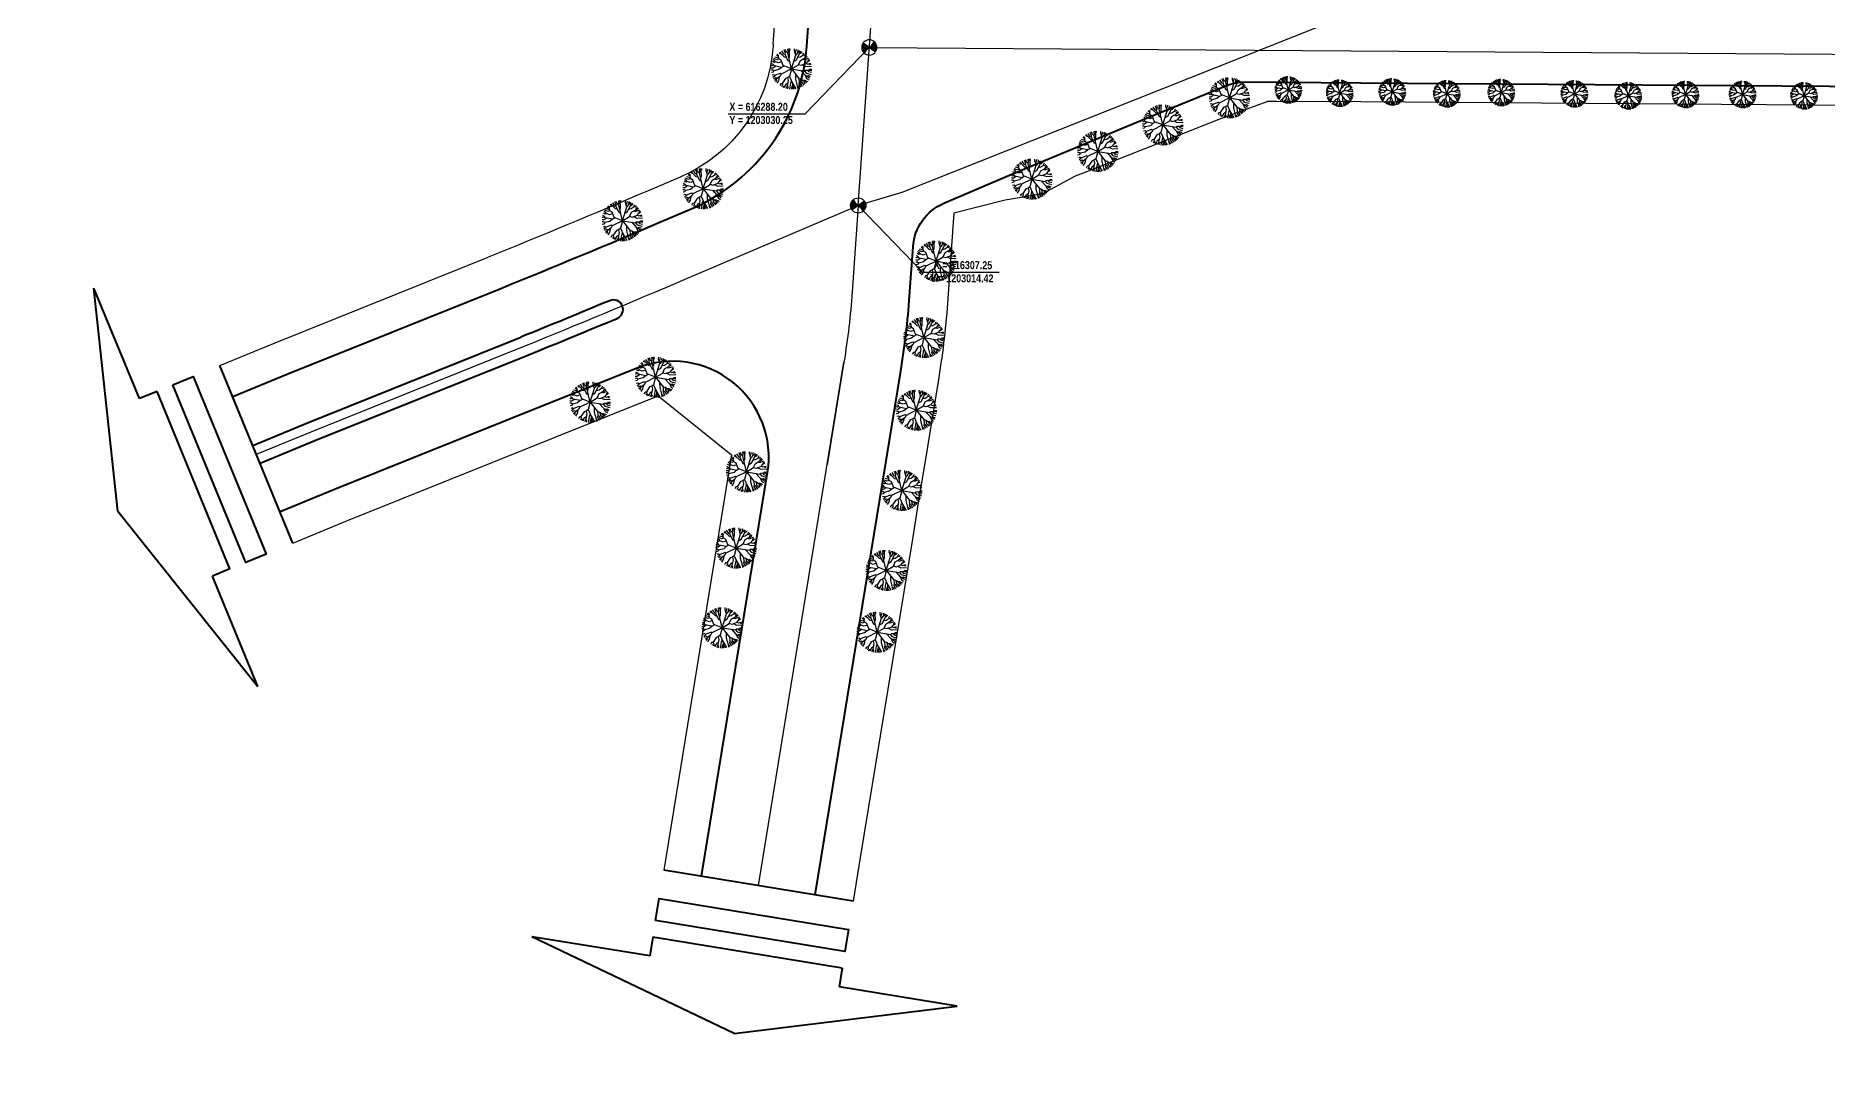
# Model space of a CAD drawing. Header units: millimetres. Extents: x -840588 to 786814, y -467537 to 194195.
# Drawn here: x -291281 to -11389, y -467537 to -306158 of the extents above; entities that cross this region are included whole.
import ezdxf
from ezdxf.enums import TextEntityAlignment as Align

# ---------------------------------------------------------------- set-up
doc = ezdxf.new("R2010")
doc.units = ezdxf.units.MM
doc.header["$LTSCALE"] = 100
doc.header["$MEASUREMENT"] = 0
for name, color, linetype in [('1gt tim duong', 10, 'Continuous'), ('caycay', 96, 'Continuous'), ('GHICHU', 156, 'Continuous'), ('gthong-viahe', 5, 'Continuous')]:
    doc.layers.add(name, color=color, linetype=linetype)
doc.layers.add('gthong-duong', color=7, linetype='Continuous', lineweight=40)
doc.styles.add('BR.VNI-Helve', font='', dxfattribs={"width": 0.8})
doc.styles.get('BR.VNI-Helve').set_extended_font_data('VNI-Helve', bold=True)

# ---------------------------------------------------------------- blocks, each defined once
blk = doc.blocks.new('mt')
at = {"layer": 'gthong-duong'}
for p, q in [((9.37, 0), (5.44, 13.47)), ((5.44, 6), (5.44, 13.47)), ((0, -6), (0, 6)), ((4.25, 6), (5.44, 6)), ((4.25, -6), (4.25, 6)), ((9.37, 0), (5.44, -13.47)), ((4.25, -6), (5.44, -6)), ((5.44, -13.47), (5.44, -6))]:
    blk.add_line(p, q, dxfattribs=at)
blk.add_lwpolyline([(3.19, 6), (1.8, 6), (1.8, -6), (3.19, -6)], close=True, dxfattribs=at)
blk = doc.blocks.new('td1')
h = blk.add_hatch(color=256)
h.dxf.hatch_style = 1
h.paths.add_polyline_path([(0, 1.19), (0, 0), (1.19, 0, 0.414214)])
h.paths.add_polyline_path([(0, 0), (-1.19, 0, 0.414214), (0, -1.19)])
blk.add_line((0, 1.19), (0, -1.19))
blk.add_circle((0, 0), 1.19)
blk = doc.blocks.new('A$C537F0C63')
at = {"layer": 'caycay'}
for p, q in [((3, 10.72), (2.57, 11.14)), ((3.27, 10.73), (2.96, 11.4)), ((3.57, 11.08), (3.27, 11.58)), ((3.81, 11.1), (3.57, 11.08)), ((3.91, 11.37), (3.79, 11.82)), ((3.81, 11.1), (3.91, 11.37)), ((4.24, 10.5), (3.81, 11.1)), ((4.71, 10.8), (4.27, 11.99)), ((4.58, 10.28), (4.71, 10.8)), ((4.7, 10.83), (4.91, 11.59)), ((4.91, 11.59), (4.85, 12.15)), ((6.13, 6.14), (6.97, 10.92)), ((6.16, 11.94), (6.2, 12.28)), ((6.35, 11.71), (6.16, 11.94)), ((6.35, 11.71), (6.61, 11.94)), ((6.45, 9.84), (6.35, 11.71)), ((6.61, 11.94), (6.62, 12.26)), ((6.83, 11.3), (6.89, 12.23)), ((6.97, 10.92), (6.83, 11.3)), ((6.97, 10.92), (7.44, 11.43)), ((7.44, 11.43), (7.65, 12.09)), ((7.68, 10.91), (8.02, 11.98)), ((7.77, 10.56), (7.68, 10.91)), ((7.97, 9.8), (8.93, 10.87)), ((8.11, 10.7), (8.71, 11.71)), ((8.93, 10.87), (9.27, 11.41)), ((8.93, 10.87), (9.17, 10.86)), ((9.17, 10.86), (9.54, 11.24)), ((0.57, 5.77), (0, 5.73)), ((1.76, 6.68), (0.01, 6.66)), ((0.78, 5.51), (0.04, 5.32)), ((0.45, 7.19), (0.09, 7.24)), ((1.12, 7.32), (0.15, 7.55)), ((1.28, 8.04), (0.44, 8.47)), ((0.71, 7.42), (0.45, 7.19)), ((0.8, 5.49), (0.57, 5.77)), ((0.92, 8.53), (0.59, 8.8)), ((2.01, 8.72), (0.76, 9.13)), ((1.86, 5.53), (0.8, 5.49)), ((0.94, 8.22), (0.92, 8.53)), ((1.3, 5.51), (1.06, 5.06)), ((1.92, 9.23), (1.09, 9.65)), ((1.54, 7.55), (1.12, 7.32)), ((1.52, 7.56), (1.28, 8.04)), ((1.77, 9.62), (1.34, 9.99)), ((3.1, 7.07), (1.52, 7.56)), ((2.01, 10.06), (1.67, 10.36)), ((2.7, 7.19), (1.76, 6.68)), ((1.88, 9.24), (1.77, 9.62)), ((2.18, 5.25), (1.86, 5.53)), ((3.27, 8.53), (1.88, 9.24)), ((2.31, 10.18), (2.01, 10.06)), ((2.54, 8.91), (2.01, 8.72)), ((2.27, 10.55), (2.04, 10.72)), ((3.34, 5.51), (2.11, 4)), ((6.13, 6.14), (2.18, 5.25)), ((2.3, 10.19), (2.27, 10.55)), ((3.22, 9.66), (2.3, 10.19)), ((3.27, 10.73), (3, 10.72)), ((3.88, 7.35), (3.1, 7.07)), ((3.99, 9.54), (3.22, 9.66)), ((4.5, 8.71), (3.27, 10.73)), ((3.91, 7.3), (3.27, 8.53)), ((6.13, 6.14), (3.91, 7.3)), ((6.13, 6.14), (4.04, 3.18)), ((4.59, 10.24), (4.24, 10.5)), ((5.32, 8.31), (4.5, 8.71)), ((6.13, 6.14), (4.58, 10.28)), ((6.13, 6.14), (8.58, 7.28)), ((6.13, 6.14), (9.31, 4.77)), ((6.13, 6.14), (6.84, 3.9)), ((6.72, 9.49), (6.45, 9.84)), ((6.53, 8.41), (6.95, 8.57)), ((6.95, 8.57), (7.77, 10.56)), ((7.39, 9.65), (7.97, 9.8)), ((7.77, 10.56), (8.11, 10.7)), ((8.28, 7.14), (9.09, 6.75)), ((8.58, 7.28), (9.09, 8.92)), ((8.94, 8.45), (9.94, 8.18)), ((9.08, 6.76), (9.9, 6.15)), ((9.09, 8.92), (9.75, 9.38)), ((9.09, 6.75), (11.19, 7.34)), ((9.73, 10.45), (10.14, 10.79)), ((9.79, 10.1), (9.73, 10.45)), ((9.75, 9.38), (9.79, 10.1)), ((9.75, 9.38), (10.35, 9.18)), ((9.76, 9.62), (10.89, 10.02)), ((9.79, 10.1), (10.36, 10.59)), ((9.9, 6.15), (11.46, 5.87)), ((9.94, 8.18), (10.81, 8.56)), ((10.35, 9.18), (11.2, 9.59)), ((10.77, 7.22), (11.65, 6.71)), ((10.79, 8.55), (11.21, 8.41)), ((10.81, 8.56), (11.05, 8.99)), ((11.05, 8.99), (11.44, 9.21)), ((11.19, 7.34), (11.54, 7.84)), ((11.21, 8.41), (11.7, 8.71)), ((11.33, 7.54), (11.9, 7.41)), ((11.46, 5.87), (11.83, 6.16)), ((11.46, 5.87), (11.73, 5.47)), ((11.54, 7.84), (11.96, 8.05)), ((11.65, 6.71), (12.23, 6.76)), ((11.73, 5.47), (12.22, 5.39)), ((11.83, 6.16), (12.27, 6.15)), ((11.9, 7.41), (12.11, 7.5)), ((1.06, 5.06), (0.14, 4.78)), ((1.72, 4.63), (0.31, 4.18)), ((1.23, 3.88), (0.57, 3.54)), ((1.6, 3.79), (0.8, 3.09)), ((1.7, 3.02), (1.11, 2.6)), ((1.62, 3.79), (1.23, 3.88)), ((2.36, 2.53), (1.49, 2.11)), ((2.11, 4), (1.62, 3.79)), ((2.09, 3.99), (1.7, 3.02)), ((2.15, 5.28), (1.72, 4.63)), ((2.5, 2.27), (1.82, 1.76)), ((2.56, 1.71), (2.25, 1.38)), ((2.95, 2.62), (2.36, 2.53)), ((3.43, 2.99), (2.5, 2.27)), ((2.5, 2.27), (2.56, 1.71)), ((3.34, 2.09), (2.64, 1.09)), ((3.66, 1.72), (3.15, 0.77)), ((3.37, 2.94), (3.34, 2.09)), ((4.04, 3.18), (3.43, 2.99)), ((4.15, 1.49), (3.63, 0.53)), ((4.03, 1.96), (3.66, 1.72)), ((4.04, 3.18), (4.03, 1.96)), ((4.03, 1.95), (4.15, 1.49)), ((4.29, 0.72), (4.11, 0.34)), ((4.63, 0.99), (4.29, 0.72)), ((4.63, 0.99), (4.55, 0.2)), ((5.06, 3.01), (4.63, 0.99)), ((4.99, 4.53), (5.06, 3.01)), ((6.06, 1.85), (5.15, 0.08)), ((5.69, 0.28), (5.64, 0.02)), ((6.05, 0.69), (5.69, 0.28)), ((6.03, 0.68), (6.15, 0)), ((6.06, 1.85), (6.05, 0.69)), ((6.05, 1.2), (6.3, 0.89)), ((6.84, 3.9), (6.06, 1.85)), ((6.3, 0.89), (6.57, 0.02)), ((6.33, 2.56), (6.62, 1.86)), ((6.62, 1.86), (7.05, 0.07)), ((6.84, 3.9), (7.43, 3.52)), ((7.43, 3.52), (7.28, 2.68)), ((7.28, 2.68), (7.72, 1.04)), ((7.43, 3.52), (8.1, 3.33)), ((7.72, 1.04), (7.5, 0.7)), ((7.5, 0.7), (7.66, 0.19)), ((7.51, 1.81), (8.13, 1.46)), ((7.68, 0.99), (8.13, 0.34)), ((8.1, 3.33), (9.11, 1.94)), ((8.13, 1.46), (8.63, 0.54)), ((8.37, 1.01), (8.76, 0.99)), ((8.76, 0.99), (8.99, 0.71)), ((9.11, 1.94), (9.05, 1.46)), ((9.05, 1.46), (9.36, 0.92)), ((9.11, 1.91), (9.56, 1.85)), ((9.31, 4.77), (9.56, 4.97)), ((9.31, 4.77), (9.62, 4.17)), ((9.56, 4.97), (11.29, 4.43)), ((9.56, 1.85), (9.93, 1.32)), ((9.62, 4.17), (11.36, 2.93)), ((9.94, 3.94), (10.23, 2.93)), ((10.23, 2.93), (10.79, 2.14)), ((10.48, 3.56), (10.95, 3.75)), ((10.92, 3.24), (10.93, 2.74)), ((10.93, 2.74), (11.11, 2.55)), ((10.95, 3.75), (11.66, 3.48)), ((11.22, 4.45), (11.31, 4.16)), ((11.29, 4.43), (11.54, 4.68)), ((11.31, 4.16), (11.83, 3.87)), ((11.54, 4.68), (12.06, 4.58))]:
    blk.add_line(p, q, dxfattribs=at)

msp = doc.modelspace()

# ---------------------------------------------------------------- linework, layer by layer
at = {"layer": '1gt tim duong', "ltscale": 3, "flags": 128}
for points in [[(-162787, -332680), (-160361, -298083, -0.0180261), (-159407, -289124), (-108858, 64188)], [(-214959, -354669, 0.0045336), (-189844, -344222), (-162786, -332678)], [(-162787, -332680), (-163734, -346193, -0.0229989), (-165011, -357153), (-167633, -373197)]]:
    msp.add_lwpolyline(points, format="xyb", dxfattribs=at)
at = {"layer": '1gt tim duong', "ltscale": 3}
for points in [[(515923, 20222), (427772, -40907, 0.4745499), (425348, -71798), (443847, -89484, -0.0812158), (469114, -126942, -0.232682), (468451, -224062), (439519, -281868, -0.2840782), (421626, -292917), (-54965, -292727, 0.0951492), (-66078, -294857), (-155993, -330672), (-162786, -332678)], [(-161054, -307968), (373128, -311687), (440726, -312158, 0.086264), (542081, -295266), (548719, -292939)]]:
    msp.add_lwpolyline(points, format="xyb", dxfattribs=at)
for points in [[(-256819, -371571), (-248249, -368049), (-214959, -354669)], [(-178385, -438986), (-165011, -357153)]]:
    msp.add_lwpolyline(points, dxfattribs=at)
at = {"layer": 'GHICHU'}
for p, q in [((-161053, -307969), (-171102, -318395)), ((-171102, -318395), (-183082, -318390)), ((-162786, -332678), (-152746, -343112)), ((-152746, -343112), (-140765, -343117))]:
    msp.add_line(p, q, dxfattribs=at)
at = {"layer": 'gthong-duong', "ltscale": 2, "flags": 128}
msp.add_lwpolyline([(-218622, -345634, 0.0045336), (-193670, -335254), (-188966, -333248, 0.2814791), (-170813, -307753), (-170087, -297401, -0.0180261), (-169058, -287743), (-165470, -262661, 0.4222448), (-172473, -253581), (-179077, -252820)], format="xyb", dxfattribs=at)
at = {"layer": 'gthong-duong', "ltscale": 2}
for points in [[(-169502, -440437), (-156129, -358604, 0.0229989), (-154756, -346823), (-154216, -339123, -0.2807175), (-149396, -332334), (-149396, -332334), (-139061, -327890), (-117985, -319120), (-105347, -313969, -0.0988248), (-102272, -313377), (-96640, -313417), (-84228, -313503), (25499, -314267, -0.4142136), (37415, -326350), (37065, -376658)], [(-187267, -437534), (-176957, -374445, 0.5840861), (-197349, -358106), (-211281, -363699), (-244590, -377087), (-253113, -380589)]]:
    msp.add_lwpolyline(points, format="xyb", dxfattribs=at)
for points in [[(-260525, -362553), (-251912, -359014), (-218622, -345634)], [(-257389, -370184), (-248812, -366659), (-215522, -353279)], [(-256249, -372959), (-247685, -369440), (-214395, -356059)]]:
    msp.add_lwpolyline(points, dxfattribs=at)
at = {"layer": 'gthong-duong'}
msp.add_lwpolyline([(-214395, -356059, 0.0025093), (-200457, -350328, 1), (-201615, -347560, -0.0025088), (-215522, -353279)], format="xyb", dxfattribs=at)
at = {"layer": 'gthong-viahe'}
msp.add_line((-176056, -307479), (-176082, -307843), dxfattribs=at)
for points in [[(-176056, -307479), (-175311, -296854, -0.0180265), (-174281, -287178), (-169603, -254481)], [(-176082, -307843, -0.2814791), (-190605, -328239)], [(-190605, -328239), (-195730, -330426, -0.0045336), (-220594, -340768, -0.0045336)], [(-147831, -333837), (-148771, -347243, -0.0229989), (-150208, -359572), (-152448, -373278), (-153239, -378192), (-154430, -385478), (-162455, -434587), (-163570, -441407)]]:
    msp.add_lwpolyline(points, format="xyb", dxfattribs=at)
for points in [[(-147831, -333837), (-139821, -331799), (-133950, -330816), (-128850, -328058), (-127590, -327583), (-106127, -319078), (-98874, -316401)], [(34065, -376637), (34436, -323329), (28478, -317288), (-84249, -316503), (-97431, -316411), (-98874, -316401)], [(-262520, -357697), (-253884, -354148), (-220594, -340768)], [(-251115, -385452), (-242586, -381947), (-194067, -362446), (-182569, -371656), (-184608, -384136), (-193177, -436568)]]:
    msp.add_lwpolyline(points, dxfattribs=at)

# ---------------------------------------------------------------- block references
at = {"layer": 'caycay', "extrusion": (-1.84909e-06, -5.24042e-08, 1)}
for p, xscale, yscale, zscale, rotation in [((-169875, -314335, -1), -518.4000000042536, 518.3999999426321, 518.4000000000002, 3.269462154405618), ((-101437, -318862, -1), -518.4000000042536, 518.3999999426321, 518.4000000000002, 3.269462154405618), ((-93326, -316627, 0), -347.3280000366057, 347.3280000034728, 347.3280000000001, 3.269462147545186), ((-85312, -317131, 0), -347.3280000366057, 347.3280000034728, 347.3280000000001, 3.269462147545186), ((-77096, -316934, 0), -347.3280000366057, 347.3280000034728, 347.3280000000001, 3.269462147545186), ((-68581, -317237, 0), -347.3280000366057, 347.3280000034728, 347.3280000000001, 3.269462147545186), ((-60065, -317040, 0), -347.3280000366057, 347.3280000034728, 347.3280000000001, 3.269462147545186), ((-48644, -317245, 0), -347.3280000366057, 347.3280000034728, 347.3280000000001, 3.269462147545186), ((-40229, -317549, 0), -347.3280000366057, 347.3280000034728, 347.3280000000001, 3.269462147545186), ((-31288, -317343, -1), -347.3280000366057, 347.3280000034728, 347.3280000000001, 3.269462147545186), ((-22372, -317346, -1), -347.3280000366057, 347.3280000034728, 347.3280000000001, 3.269462147545186), ((-12754, -317550, -1), -347.3280000366057, 347.3280000034728, 347.3280000000001, 3.269462147545186), ((-111831, -323096, -1), -518.4000000042536, 518.3999999426321, 518.4000000000002, 3.269462154405618), ((-122013, -327223, -1), -518.4000000042536, 518.3999999426321, 518.4000000000002, 3.269462154405618), ((-183668, -333051, -1), -518.4000000042536, 518.3999999426321, 518.4000000000002, 3.269462154405618), ((-132301, -331562, -1), -518.4000000042536, 518.3999999426321, 518.4000000000002, 3.269462154405618), ((-196283, -338065, 0), -518.4000000042536, 518.3999999426321, 518.4000000000002, 3.269462154405618), ((-147276, -344372, -1), -518.4000000042536, 518.3999999426321, 518.4000000000002, 3.269462154405618), ((-149157, -356332, -1), -518.4000000042536, 518.3999999426321, 518.4000000000002, 3.269462154405618), ((-191094, -362536, 0), -518.4000000042536, 518.3999999426321, 518.4000000000002, 3.269462154405618), ((-201330, -366414, 0), -518.4000000042536, 518.3999999426321, 518.4000000000002, 3.269462154405618), ((-150358, -367683, -1), -518.4000000042536, 518.3999999426321, 518.4000000000002, 3.269462154405618), ((-176886, -377310, -1), -518.4000000042536, 518.3999999426321, 518.4000000000002, 3.269462154405618), ((-152636, -380230, -1), -518.4000000042536, 518.3999999426321, 518.4000000000002, 3.269462154405618), ((-178502, -389237, -1), -518.4000000042536, 518.3999999426321, 518.4000000000002, 3.269462154405618), ((-155042, -392719, -1), -518.4000000042536, 518.3999999426321, 518.4000000000002, 3.269462154405618), ((-180692, -401688, -1), -518.4000000042536, 518.3999999426321, 518.4000000000002, 3.269462154405618), ((-156481, -402398, -1), -518.4000000042536, 518.3999999426321, 518.4000000000002, 3.269462154405618)]:
    msp.add_blockref('A$C537F0C63', p, dxfattribs=dict(at, xscale=xscale, yscale=yscale, zscale=zscale, rotation=rotation))
at = {"layer": 'GHICHU'}
for p, xscale, yscale, zscale, rotation in [((-161053, -307969), -999.9999999999999, 999.9999999999999, 1000.000000000001, 54.22201368872118), ((-162786, -332678), 999.9999999999997, 999.9999999999997, 999.9999999999997, 305.7325046769347)]:
    msp.add_blockref('td1', p, dxfattribs=dict(at, xscale=xscale, yscale=yscale, zscale=zscale, rotation=rotation))
at = {"layer": 'gthong-duong', "ltscale": 2, "yscale": 2500.000000000001}
for p, xscale, zscale, rotation in [((-256816, -371577), -2500.000000554188, 2500.000000415166, 22.33903505308018), ((-178373, -438988), -2500.000000473747, 2500.000000415314, 80.71868787028404)]:
    msp.add_blockref('mt', p, dxfattribs=dict(at, xscale=xscale, zscale=zscale, rotation=rotation))

# ---------------------------------------------------------------- texts
at = {"layer": 'GHICHU', "style": 'BR.VNI-Helve', "width": 0.8}
for s, rotation, p in [('X = 616288.20', 359.97726, (-182913, -317256)), ('Y = 1203030.25', 359.97726, (-182908, -319318)), ('X = 616307.25', 359.74109, (-150973, -341979)), ('Y = 1203014.42', 359.74109, (-151549, -344040))]:
    msp.add_text(s, height=1250, rotation=rotation, dxfattribs=at).set_placement(p, align=Align.MIDDLE_LEFT)

doc.saveas('drawing.dxf')
